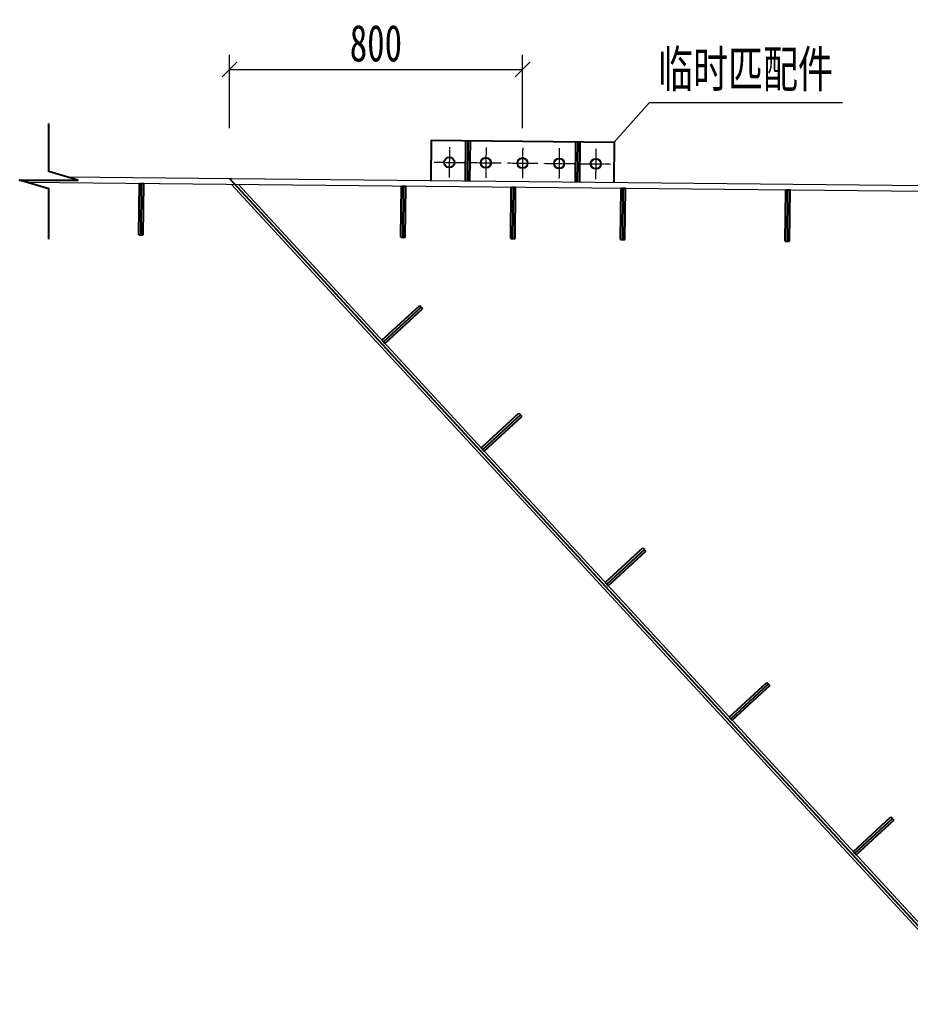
# Model space of a CAD drawing. Header units: millimetres. Extents: x 144887 to 156007, y -97691 to -90952.
# Drawn here: x 146638 to 149073, y -97289 to -94638 of the extents above; entities that cross this region are included whole.
import ezdxf
from ezdxf.enums import TextEntityAlignment as Align

# ---------------------------------------------------------------- set-up
doc = ezdxf.new("R2010")
doc.units = ezdxf.units.MM
doc.linetypes.add('CENTER2', pattern=[28.575, 19.05, -3.175, 3.175, -3.175])
doc.layers.get('Defpoints').update_dxf_attribs({"color": 8})
for name, color, linetype, lineweight in [('中心线', 2, 'CENTER2', 15), ('文字', 7, 'Continuous', 15), ('细实线', 4, 'Continuous', 15), ('钢板粗线', 1, 'Continuous', 25), ('钢板细线', 6, 'Continuous', 15)]:
    doc.layers.add(name, color=color, linetype=linetype, lineweight=lineweight)
doc.styles.add('111', font='', dxfattribs={"width": 0.7})
doc.styles.add('BM_Dim', font='', dxfattribs={"width": 0.85})
doc.styles.get('111').set_extended_font_data('仿宋_GB2312')
doc.styles.get('BM_Dim').set_extended_font_data('仿宋_GB2312')
doc.dimstyles.new('200', dxfattribs={"dimscale": 0, "dimtxt": 2.5, "dimasz": 1, "dimexe": 1, "dimexo": 1, "dimgap": 0.6, "dimtad": 1, "dimdec": 0, "dimdsep": 46, "dimtxsty": '111', "dimblk": 'OBLIQUE', "dimcen": 0, "dimclrd": 4, "dimclre": 4, "dimclrt": 4, "dimadec": 1, "dimazin": 2, "dimtfac": 1, "dimtdec": 0, "dimtix": 1, "dimtmove": 2, "dimatfit": 3, "dimfxl": 4, "dimfxlon": 1, "dimtolj": 1, "dimlwd": -1, "dimlwe": -1, "dimarcsym": 0})

# ---------------------------------------------------------------- blocks, each defined once
blk = doc.blocks.new('14-160加劲 无过焊孔')
at = {"layer": 'Defpoints'}
blk.add_line((38609.4, 32076.7), (38609.4, 32216.7), dxfattribs=at)
at = {"layer": '钢板粗线', "color": 7}
for p, q in [((38603.4, 32076.7), (38603.4, 32216.7)), ((38603.4, 32216.7), (38615.4, 32216.7)), ((38615.4, 32076.7), (38615.4, 32216.7)), ((38603.4, 32076.7), (38615.4, 32076.7))]:
    blk.add_line(p, q, dxfattribs=at)
blk = doc.blocks.new('12-140加劲 无过焊孔')
at = {"layer": 'Defpoints'}
blk.add_line((38946.6, 32076.7), (38946.6, 32216.7), dxfattribs=at)
at = {"layer": '钢板粗线', "color": 7}
for p, q in [((38940.6, 32076.7), (38940.6, 32216.7)), ((38940.6, 32216.7), (38952.6, 32216.7)), ((38952.6, 32076.7), (38952.6, 32216.7)), ((38940.6, 32076.7), (38952.6, 32076.7))]:
    blk.add_line(p, q, dxfattribs=at)
blk = doc.blocks.new('匹配件立面')
at = {"layer": 'Defpoints'}
for p, q in [((-150, 0), (-150, -110)), ((150, 0), (150, -110))]:
    blk.add_line(p, q, dxfattribs=at)
at = {"layer": '中心线', "ltscale": 0.3}
for p, q in [((-200, -18.6), (-200, -101.4)), ((-100, -18.6), (-100, -101.4)), ((0, -18.6), (0, -101.4)), ((100, -18.6), (100, -101.4)), ((200, -18.6), (200, -101.4)), ((-241.4, -60), (-158.6, -60)), ((-141.4, -60), (-58.6, -60)), ((-41.4, -60), (41.4, -60)), ((58.6, -60), (141.4, -60)), ((158.6, -60), (241.4, -60))]:
    blk.add_line(p, q, dxfattribs=at)
at = {"layer": '钢板粗线'}
for p, q in [((-250, 0), (250, 0)), ((-250, 0), (-250, -110)), ((-156, 0), (-156, -110)), ((-144, 0), (-144, -110)), ((144, 0), (144, -110)), ((156, 0), (156, -110)), ((250, 0), (250, -110))]:
    blk.add_line(p, q, dxfattribs=at)
for centre in [(-200, -60), (-100, -60), (0, -60), (100, -60), (200, -60)]:
    blk.add_circle(centre, 14, dxfattribs=at)
blk = doc.blocks.new('_Oblique')
at = {"color": 0, "linetype": 'ByBlock', "lineweight": -2}
blk.add_line((-0.5, -0.5), (0.5, 0.5), dxfattribs=at)
blk = doc.blocks.new('*D852')
at = {"layer": 'Defpoints', "color": 0}
for p in [(148012.3, -94775.5), (147212.3, -95072.9), (148012.3, -95081)]:
    blk.add_point(p, dxfattribs=at)
at = {"layer": '细实线', "color": 4}
for p, q in [((147212.3, -94935.5), (147212.3, -94735.5)), ((148012.3, -94935.5), (148012.3, -94735.5)), ((147212.3, -94775.5), (148012.3, -94775.5))]:
    blk.add_line(p, q, dxfattribs=at)
at = {"layer": '细实线', "color": 4, "xscale": 40, "yscale": 40, "zscale": 40, "rotation": 180}
blk.add_blockref('_Oblique', (147212.3, -94775.5), dxfattribs=at)
at = {"layer": '细实线', "color": 4, "xscale": 40, "yscale": 40, "zscale": 40}
blk.add_blockref('_Oblique', (148012.3, -94775.5), dxfattribs=at)
at = {"layer": '细实线', "color": 4, "insert": (147612.3, -94703.9), "char_height": 100, "attachment_point": 5, "style": '111'}
blk.add_mtext('\\A1;800', dxfattribs=at)

msp = doc.modelspace()

# ---------------------------------------------------------------- linework, layer by layer
msp.add_lwpolyline([(146718.5, -95238.4), (146718.5, -95101.6), (146638.5, -95077.6), (146798.5, -95077.6), (146718.5, -95053.6), (146718.5, -95021.6), (146718.5, -94923.2)])
at = {"layer": 'Defpoints'}
msp.add_line((147212.3, -95072.9), (149253.8, -97289.2), dxfattribs=at)
at = {"layer": '细实线'}
for q in [(148263.4, -94973.5), (148887.2, -94865.3)]:
    msp.add_line((148360, -94865.3), q, dxfattribs=at)
at = {"layer": '钢板细线'}
for p, q in [((147217.6, -95089), (149244.2, -97289.2)), ((147236.8, -95089.2), (149263.3, -97289.2))]:
    msp.add_line(p, q, dxfattribs=at)
for points in [[(146768.1, -95068.5), (149382.6, -95094.7), (154266.3, -95021.4)], [(146657.7, -95083.4), (149382.6, -95110.7), (154164.7, -95038.9)]]:
    msp.add_lwpolyline(points, dxfattribs=at)

# ---------------------------------------------------------------- block references
at = {"layer": '细实线'}
for name, p, rotation in [('匹配件立面', (148013.4, -94971), 359.4262908393059), ('12-140加劲 无过焊孔', (107705.1, -126911.7), 359.4262908392987), ('12-140加劲 无过焊孔', (108420.6, -126918.9), 359.4262908401089), ('12-140加劲 无过焊孔', (108720.6, -126921.9), 359.4262908401089), ('12-140加劲 无过焊孔', (109020.6, -126924.9), 359.4262908401089), ('12-140加劲 无过焊孔', (109470.6, -126929.4), 359.4262908401089)]:
    msp.add_blockref(name, p, dxfattribs=dict(at, rotation=rotation))
at = {"layer": '钢板细线', "rotation": 312.6489191297478}
for p in [(97881.9, -88853.4), (98152.9, -89147.6), (98491.6, -89515.4), (98830.4, -89883.1), (99169.1, -90250.9)]:
    msp.add_blockref('14-160加劲 无过焊孔', p, dxfattribs=at)

# ---------------------------------------------------------------- texts
at = {"layer": '文字', "style": 'BM_Dim', "width": 0.7}
msp.add_text('临时匹配件', height=100, dxfattribs=at).set_placement((148621.9, -94854.1), align=Align.BOTTOM_CENTER)

# ---------------------------------------------------------------- dimensions: what is measured, and where the dimension line sits
at = {"layer": '细实线'}
dim = msp.add_linear_dim(base=(148012.3, -94775.5), p1=(147212.3, -95072.9), p2=(148012.3, -95081), dimstyle='200', override={"dimscale": 40, "dimblk": 'Oblique'}, dxfattribs=at)
dim.commit()
dim.dimension.update_dxf_attribs({"geometry": '*D852', "text_midpoint": (147612.3, -94703.9)})

doc.saveas('drawing.dxf')
